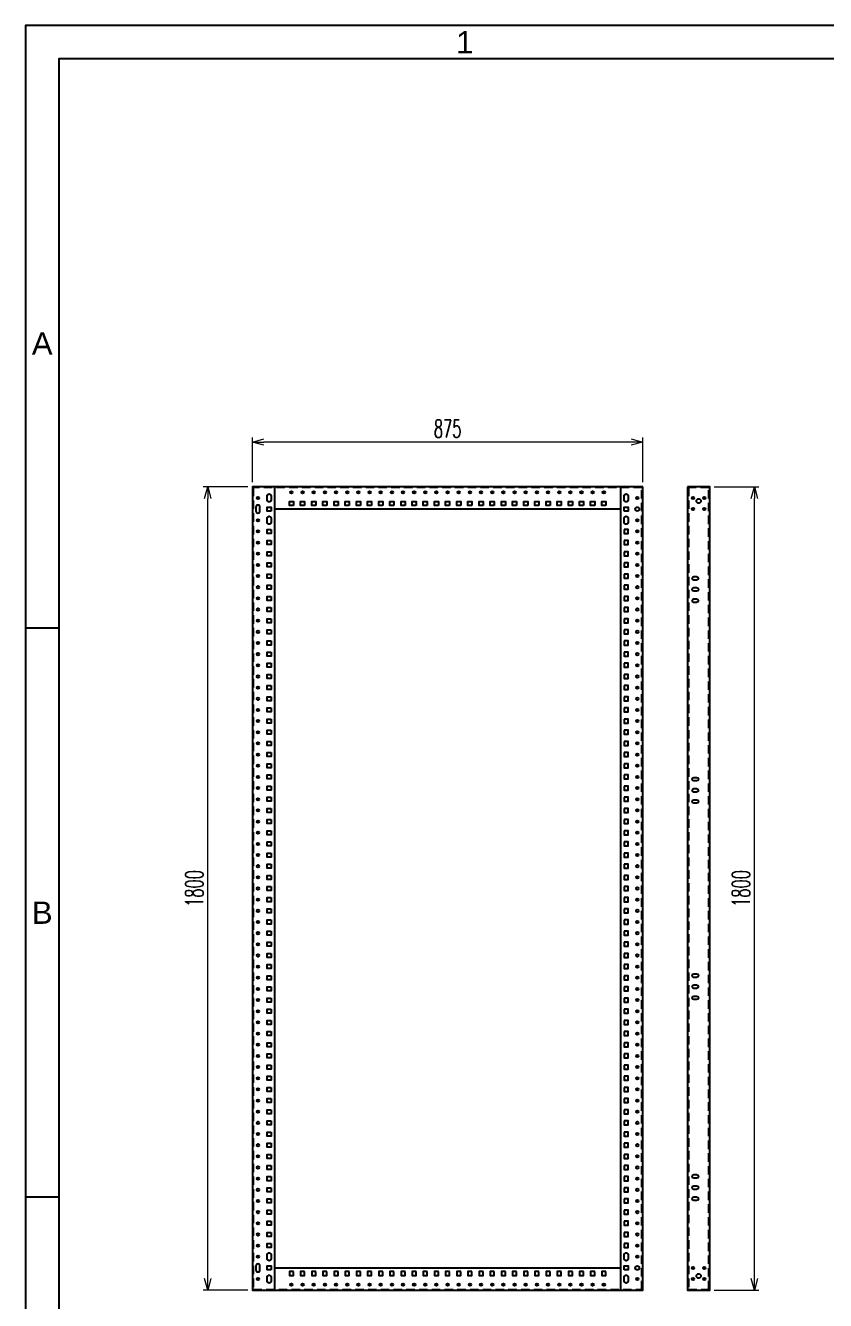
# Model space of a CAD drawing. Header units: millimetres. Extents: x 44190 to 77260, y -67199 to -50358.
# Drawn here: x 62410 to 64202, y -57468 to -54612 of the extents above; entities that cross this region are included whole.
import ezdxf
from ezdxf.enums import TextEntityAlignment as Align

# ---------------------------------------------------------------- set-up
doc = ezdxf.new("R2010")
doc.units = ezdxf.units.MM
doc.header["$LTSCALE"] = 3
doc.linetypes.add('HIDDEN', pattern=[9.525, 6.35, -3.175])
doc.layers.add('@.DM. KÍCH THƯỚC', color=8, linetype='Continuous', transparency=0.2)
for name, color, linetype in [('@.DM. NÉT CHÍNH', 7, 'Continuous'), ('@.DM. NÉT ĐỤC', 2, 'Continuous'), ('@.TEXT', 7, 'Continuous'), ('@.VISIBLE', 7, 'Continuous')]:
    doc.layers.add(name, color=color, linetype=linetype)
doc.styles.add('Ann_w01', font='romans.shx', dxfattribs={"width": 0.6, "bigfont": 'chineset.shx'})
doc.styles.add('Arial', font='arial.ttf')
doc.dimstyles.new('Dim 01_SC20', dxfattribs={"dimscale": 20, "dimtxt": 2, "dimasz": 1.3, "dimexe": 0.5, "dimexo": 0.5, "dimgap": 0.5, "dimtad": 1, "dimdec": 1, "dimzin": 12, "dimdsep": 46, "dimtxsty": 'Ann_w01', "dimblk": 'OPEN30', "dimcen": 1.5, "dimclrd": 6, "dimclre": 6, "dimclrt": 3, "dimadec": 1, "dimazin": 3, "dimtm": 1e-09, "dimtfac": 1, "dimtdec": 1, "dimtix": 1, "dimtmove": 0, "dimatfit": 3, "dimldrblk": 'OPEN30', "dimfxl": 1, "dimtolj": 1, "dimlwd": 20, "dimlwe": 20, "dimarcsym": 0})

# ---------------------------------------------------------------- blocks, each defined once
blk = doc.blocks.new('_Open30')
at = {"color": 0, "linetype": 'ByBlock', "lineweight": -2}
for p, q in [((-1, 0.27), (0, 0)), ((0, 0), (-1, -0.27)), ((0, 0), (-1, 0))]:
    blk.add_line(p, q, dxfattribs=at)
blk = doc.blocks.new('*D174')
at = {"layer": '@.DM. KÍCH THƯỚC', "color": 6, "lineweight": 20, "transparency": 16777216}
for p, q in [((62908.1, -55645.2), (62808.1, -55645.2)), ((62818.1, -57419.2), (62818.1, -55671.2)), ((62908.1, -57445.2), (62808.1, -57445.2))]:
    blk.add_line(p, q, dxfattribs=at)
at = {"layer": 'Defpoints', "color": 0, "transparency": 16777216}
for p in [(62818.1, -55645.2), (62918.1, -55645.2), (62918.1, -57445.2)]:
    blk.add_point(p, dxfattribs=at)
at = {"layer": '@.DM. KÍCH THƯỚC', "color": 6, "lineweight": 20, "transparency": 16777216, "xscale": 26, "yscale": 26, "zscale": 26}
for p, rotation in [((62818.1, -55645.2), 90), ((62818.1, -57445.2), 270)]:
    blk.add_blockref('_Open30', p, dxfattribs=dict(at, rotation=rotation))
at = {"layer": '@.DM. KÍCH THƯỚC', "color": 3, "transparency": 16777216, "insert": (62788.1, -56545.2), "char_height": 40, "attachment_point": 5, "rotation": 90, "style": 'Ann_w01'}
blk.add_mtext('\\A1;1800', dxfattribs=at)
blk = doc.blocks.new('*D175')
at = {"layer": '@.DM. KÍCH THƯỚC', "color": 6, "lineweight": 20, "transparency": 16777216}
for p, q in [((62918.1, -55635.2), (62918.1, -55535.2)), ((63767.1, -55545.2), (62944.1, -55545.2)), ((63793.1, -55635.2), (63793.1, -55535.2))]:
    blk.add_line(p, q, dxfattribs=at)
at = {"layer": 'Defpoints', "color": 0, "transparency": 16777216}
for p in [(62918.1, -55545.2), (62918.1, -55645.2), (63793.1, -55645.2)]:
    blk.add_point(p, dxfattribs=at)
at = {"layer": '@.DM. KÍCH THƯỚC', "color": 6, "lineweight": 20, "transparency": 16777216, "xscale": 26, "yscale": 26, "zscale": 26, "rotation": 180}
blk.add_blockref('_Open30', (62918.1, -55545.2), dxfattribs=at)
at = {"layer": '@.DM. KÍCH THƯỚC', "color": 6, "lineweight": 20, "transparency": 16777216, "xscale": 26, "yscale": 26, "zscale": 26}
blk.add_blockref('_Open30', (63793.1, -55545.2), dxfattribs=at)
at = {"layer": '@.DM. KÍCH THƯỚC', "color": 3, "transparency": 16777216, "insert": (63355.6, -55515.2), "char_height": 40, "attachment_point": 5, "style": 'Ann_w01'}
blk.add_mtext('\\A1;875', dxfattribs=at)
blk = doc.blocks.new('*D176')
at = {"layer": '@.DM. KÍCH THƯỚC', "color": 6, "lineweight": 20, "transparency": 16777216}
for p, q in [((63953.1, -55645.2), (64053.1, -55645.2)), ((64043.1, -57419.2), (64043.1, -55671.2)), ((63953.1, -57445.2), (64053.1, -57445.2))]:
    blk.add_line(p, q, dxfattribs=at)
at = {"layer": 'Defpoints', "color": 0, "transparency": 16777216}
for p in [(63943.1, -55645.2), (64043.1, -55645.2), (63943.1, -57445.2)]:
    blk.add_point(p, dxfattribs=at)
at = {"layer": '@.DM. KÍCH THƯỚC', "color": 6, "lineweight": 20, "transparency": 16777216, "xscale": 26, "yscale": 26, "zscale": 26}
for p, rotation in [((64043.1, -55645.2), 90), ((64043.1, -57445.2), 270)]:
    blk.add_blockref('_Open30', p, dxfattribs=dict(at, rotation=rotation))
at = {"layer": '@.DM. KÍCH THƯỚC', "color": 3, "transparency": 16777216, "insert": (64013.1, -56545.2), "char_height": 40, "attachment_point": 5, "rotation": 90, "style": 'Ann_w01'}
blk.add_mtext('\\A1;1800', dxfattribs=at)
blk = doc.blocks.new('KHUNG BAN VE (Made by Tung)')
at = {"layer": '@.VISIBLE', "color": 8}
for p, q in [((3, 156), (0, 156)), ((3, 105), (0, 105))]:
    blk.add_line(p, q, dxfattribs=at)
for points in [[(0, 0), (297, 0), (297, 210), (0, 210)], [(3, 3), (294, 3), (294, 207), (3, 207)]]:
    blk.add_lwpolyline(points, close=True, dxfattribs=at)
at = {"layer": '@.TEXT', "color": 1, "style": 'Arial'}
for s, p in [('1', (39.375, 208.5)), ('A', (1.5, 181.5)), ('B', (1.5, 130.5))]:
    blk.add_text(s, height=2, dxfattribs=at).set_placement(p, align=Align.MIDDLE_CENTER)
for tag, height, p in [('DESIGNER_NAME', 2, (38, 15.5)), ('PROJECT_CODE', 2, (258.5, 15.5)), ('SCALE', 2, (289, 15.5)), ('APPROVED_NAME', 2, (38, 10.5)), ('CUSTOMER_NAME', 2, (258.5, 10.5)), ('PAGE', 2, (289, 10.5)), ('DRAWING_NAME', 4, (173, 8)), ('TOTAL', 2, (289, 5.5))]:
    blk.add_attdef(tag, text='', height=height, dxfattribs=at).set_placement(p, align=Align.MIDDLE_CENTER)

msp = doc.modelspace()

# ---------------------------------------------------------------- linework, layer by layer
at = {"layer": '@.DM. NÉT CHÍNH'}
for points in [[(63793.14, -55645.24), (62918.14, -55645.24), (62918.14, -57445.24), (63793.14, -57445.24)], [(63893.14, -55645.24), (63893.14, -57445.24), (63943.14, -57445.24), (63943.14, -55645.24)]]:
    msp.add_lwpolyline(points, close=True, dxfattribs=at)
at = {"layer": '@.DM. NÉT CHÍNH', "linetype": 'HIDDEN'}
for points in [[(63791.14, -55647.24), (62920.14, -55647.24), (62920.14, -57443.24), (63791.14, -57443.24)], [(63895.14, -55647.24), (63895.14, -57443.24), (63941.14, -57443.24), (63941.14, -55647.24)]]:
    msp.add_lwpolyline(points, close=True, dxfattribs=at)
at = {"layer": '@.DM. NÉT CHÍNH', "color": 2}
for points in [[(62960.14, -55665.74), (62960.14, -55674.74, -1), (62951.14, -55674.74), (62951.14, -55665.74, -1)], [(63760.14, -55665.74), (63760.14, -55674.74, -1), (63751.14, -55674.74), (63751.14, -55665.74, -1)], [(62935.14, -55699.74), (62935.14, -55690.74, 1), (62926.14, -55690.74), (62926.14, -55699.74, 1)], [(62960.14, -55715.74), (62960.14, -55724.74, -1), (62951.14, -55724.74), (62951.14, -55715.74, -1)], [(63760.14, -55715.74), (63760.14, -55724.74, -1), (63751.14, -55724.74), (63751.14, -55715.74, -1)], [(62951.14, -57374.74), (62951.14, -57365.74, -1), (62960.14, -57365.74), (62960.14, -57374.74, -1)], [(63760.14, -57365.74), (63760.14, -57374.74, -1), (63751.14, -57374.74), (63751.14, -57365.74, -1)], [(62935.14, -57399.74), (62935.14, -57390.74, 1), (62926.14, -57390.74), (62926.14, -57399.74, 1)], [(62951.14, -57424.74), (62951.14, -57415.74, -1), (62960.14, -57415.74), (62960.14, -57424.74, -1)], [(63760.14, -57415.74), (63760.14, -57424.74, -1), (63751.14, -57424.74), (63751.14, -57415.74, -1)]]:
    msp.add_lwpolyline(points, format="xyb", close=True, dxfattribs=at)
at = {"layer": '@.DM. NÉT CHÍNH'}
for points in [[(62968.14, -57445.24), (62968.14, -55645.24)], [(63743.14, -55645.24), (63743.14, -57445.24)], [(63743.14, -55695.24), (62968.14, -55695.24)], [(62968.14, -57395.24), (63743.14, -57395.24)]]:
    msp.add_lwpolyline(points, dxfattribs=at)
at = {"layer": '@.DM. NÉT CHÍNH', "color": 2}
for points in [[(62960.14, -55699.74), (62951.14, -55699.74), (62951.14, -55690.74), (62960.14, -55690.74)], [(63010.14, -55687.24), (63001.14, -55687.24), (63001.14, -55678.24), (63010.14, -55678.24)], [(63035.14, -55687.24), (63026.14, -55687.24), (63026.14, -55678.24), (63035.14, -55678.24)], [(63060.14, -55687.24), (63051.14, -55687.24), (63051.14, -55678.24), (63060.14, -55678.24)], [(63085.14, -55687.24), (63076.14, -55687.24), (63076.14, -55678.24), (63085.14, -55678.24)], [(63110.14, -55687.24), (63101.14, -55687.24), (63101.14, -55678.24), (63110.14, -55678.24)], [(63135.14, -55687.24), (63126.14, -55687.24), (63126.14, -55678.24), (63135.14, -55678.24)], [(63160.14, -55687.24), (63151.14, -55687.24), (63151.14, -55678.24), (63160.14, -55678.24)], [(63185.14, -55687.24), (63176.14, -55687.24), (63176.14, -55678.24), (63185.14, -55678.24)], [(63210.14, -55687.24), (63201.14, -55687.24), (63201.14, -55678.24), (63210.14, -55678.24)], [(63235.14, -55687.24), (63226.14, -55687.24), (63226.14, -55678.24), (63235.14, -55678.24)], [(63260.14, -55687.24), (63251.14, -55687.24), (63251.14, -55678.24), (63260.14, -55678.24)], [(63285.14, -55687.24), (63276.14, -55687.24), (63276.14, -55678.24), (63285.14, -55678.24)], [(63310.14, -55687.24), (63301.14, -55687.24), (63301.14, -55678.24), (63310.14, -55678.24)], [(63335.14, -55687.24), (63326.14, -55687.24), (63326.14, -55678.24), (63335.14, -55678.24)], [(63360.14, -55687.24), (63351.14, -55687.24), (63351.14, -55678.24), (63360.14, -55678.24)], [(63385.14, -55687.24), (63376.14, -55687.24), (63376.14, -55678.24), (63385.14, -55678.24)], [(63410.14, -55687.24), (63401.14, -55687.24), (63401.14, -55678.24), (63410.14, -55678.24)], [(63435.14, -55687.24), (63426.14, -55687.24), (63426.14, -55678.24), (63435.14, -55678.24)], [(63460.14, -55687.24), (63451.14, -55687.24), (63451.14, -55678.24), (63460.14, -55678.24)], [(63485.14, -55687.24), (63476.14, -55687.24), (63476.14, -55678.24), (63485.14, -55678.24)], [(63510.14, -55687.24), (63501.14, -55687.24), (63501.14, -55678.24), (63510.14, -55678.24)], [(63535.14, -55687.24), (63526.14, -55687.24), (63526.14, -55678.24), (63535.14, -55678.24)], [(63560.14, -55687.24), (63551.14, -55687.24), (63551.14, -55678.24), (63560.14, -55678.24)], [(63585.14, -55687.24), (63576.14, -55687.24), (63576.14, -55678.24), (63585.14, -55678.24)], [(63610.14, -55687.24), (63601.14, -55687.24), (63601.14, -55678.24), (63610.14, -55678.24)], [(63635.14, -55687.24), (63626.14, -55687.24), (63626.14, -55678.24), (63635.14, -55678.24)], [(63660.14, -55687.24), (63651.14, -55687.24), (63651.14, -55678.24), (63660.14, -55678.24)], [(63685.14, -55687.24), (63676.14, -55687.24), (63676.14, -55678.24), (63685.14, -55678.24)], [(63710.14, -55687.24), (63701.14, -55687.24), (63701.14, -55678.24), (63710.14, -55678.24)], [(63751.14, -55699.74), (63751.14, -55690.74), (63760.14, -55690.74), (63760.14, -55699.74)], [(62960.14, -55740.74), (62960.14, -55749.74), (62951.14, -55749.74), (62951.14, -55740.74)], [(63751.14, -55740.74), (63751.14, -55749.74), (63760.14, -55749.74), (63760.14, -55740.74)], [(62960.14, -55765.74), (62960.14, -55774.74), (62951.14, -55774.74), (62951.14, -55765.74)], [(63751.14, -55765.74), (63751.14, -55774.74), (63760.14, -55774.74), (63760.14, -55765.74)], [(62960.14, -55790.74), (62960.14, -55799.74), (62951.14, -55799.74), (62951.14, -55790.74)], [(63751.14, -55790.74), (63751.14, -55799.74), (63760.14, -55799.74), (63760.14, -55790.74)], [(62960.14, -55815.74), (62960.14, -55824.74), (62951.14, -55824.74), (62951.14, -55815.74)], [(63751.14, -55815.74), (63751.14, -55824.74), (63760.14, -55824.74), (63760.14, -55815.74)], [(62960.14, -55840.74), (62960.14, -55849.74), (62951.14, -55849.74), (62951.14, -55840.74)], [(62960.14, -55865.74), (62960.14, -55874.74), (62951.14, -55874.74), (62951.14, -55865.74)], [(63751.14, -55840.74), (63751.14, -55849.74), (63760.14, -55849.74), (63760.14, -55840.74)], [(63751.14, -55865.74), (63751.14, -55874.74), (63760.14, -55874.74), (63760.14, -55865.74)], [(62960.14, -55890.74), (62960.14, -55899.74), (62951.14, -55899.74), (62951.14, -55890.74)], [(63751.14, -55890.74), (63751.14, -55899.74), (63760.14, -55899.74), (63760.14, -55890.74)], [(62960.14, -55915.74), (62960.14, -55924.74), (62951.14, -55924.74), (62951.14, -55915.74)], [(63751.14, -55915.74), (63751.14, -55924.74), (63760.14, -55924.74), (63760.14, -55915.74)], [(62960.14, -55940.74), (62960.14, -55949.74), (62951.14, -55949.74), (62951.14, -55940.74)], [(63751.14, -55940.74), (63751.14, -55949.74), (63760.14, -55949.74), (63760.14, -55940.74)], [(62960.14, -55965.74), (62960.14, -55974.74), (62951.14, -55974.74), (62951.14, -55965.74)], [(63751.14, -55965.74), (63751.14, -55974.74), (63760.14, -55974.74), (63760.14, -55965.74)], [(62960.14, -55990.74), (62960.14, -55999.74), (62951.14, -55999.74), (62951.14, -55990.74)], [(63751.14, -55990.74), (63751.14, -55999.74), (63760.14, -55999.74), (63760.14, -55990.74)], [(62960.14, -56015.74), (62960.14, -56024.74), (62951.14, -56024.74), (62951.14, -56015.74)], [(63751.14, -56015.74), (63751.14, -56024.74), (63760.14, -56024.74), (63760.14, -56015.74)], [(62960.14, -56040.74), (62960.14, -56049.74), (62951.14, -56049.74), (62951.14, -56040.74)], [(62960.14, -56065.74), (62960.14, -56074.74), (62951.14, -56074.74), (62951.14, -56065.74)], [(63751.14, -56040.74), (63751.14, -56049.74), (63760.14, -56049.74), (63760.14, -56040.74)], [(63751.14, -56065.74), (63751.14, -56074.74), (63760.14, -56074.74), (63760.14, -56065.74)], [(62960.14, -56090.74), (62960.14, -56099.74), (62951.14, -56099.74), (62951.14, -56090.74)], [(63751.14, -56090.74), (63751.14, -56099.74), (63760.14, -56099.74), (63760.14, -56090.74)], [(62960.14, -56115.74), (62960.14, -56124.74), (62951.14, -56124.74), (62951.14, -56115.74)], [(63751.14, -56115.74), (63751.14, -56124.74), (63760.14, -56124.74), (63760.14, -56115.74)], [(62960.14, -56140.74), (62960.14, -56149.74), (62951.14, -56149.74), (62951.14, -56140.74)], [(63751.14, -56140.74), (63751.14, -56149.74), (63760.14, -56149.74), (63760.14, -56140.74)], [(62960.14, -56165.74), (62960.14, -56174.74), (62951.14, -56174.74), (62951.14, -56165.74)], [(63751.14, -56165.74), (63751.14, -56174.74), (63760.14, -56174.74), (63760.14, -56165.74)], [(62960.14, -56190.74), (62960.14, -56199.74), (62951.14, -56199.74), (62951.14, -56190.74)], [(63751.14, -56190.74), (63751.14, -56199.74), (63760.14, -56199.74), (63760.14, -56190.74)], [(62960.14, -56215.74), (62960.14, -56224.74), (62951.14, -56224.74), (62951.14, -56215.74)], [(63751.14, -56215.74), (63751.14, -56224.74), (63760.14, -56224.74), (63760.14, -56215.74)], [(62960.14, -56240.74), (62960.14, -56249.74), (62951.14, -56249.74), (62951.14, -56240.74)], [(62960.14, -56265.74), (62960.14, -56274.74), (62951.14, -56274.74), (62951.14, -56265.74)], [(63751.14, -56240.74), (63751.14, -56249.74), (63760.14, -56249.74), (63760.14, -56240.74)], [(63751.14, -56265.74), (63751.14, -56274.74), (63760.14, -56274.74), (63760.14, -56265.74)], [(62960.14, -56290.74), (62960.14, -56299.74), (62951.14, -56299.74), (62951.14, -56290.74)], [(63751.14, -56290.74), (63751.14, -56299.74), (63760.14, -56299.74), (63760.14, -56290.74)], [(62960.14, -56315.74), (62960.14, -56324.74), (62951.14, -56324.74), (62951.14, -56315.74)], [(63751.14, -56315.74), (63751.14, -56324.74), (63760.14, -56324.74), (63760.14, -56315.74)], [(62960.14, -56340.74), (62960.14, -56349.74), (62951.14, -56349.74), (62951.14, -56340.74)], [(63751.14, -56340.74), (63751.14, -56349.74), (63760.14, -56349.74), (63760.14, -56340.74)], [(62960.14, -56365.74), (62960.14, -56374.74), (62951.14, -56374.74), (62951.14, -56365.74)], [(63751.14, -56365.74), (63751.14, -56374.74), (63760.14, -56374.74), (63760.14, -56365.74)], [(62960.14, -56390.74), (62960.14, -56399.74), (62951.14, -56399.74), (62951.14, -56390.74)], [(63751.14, -56390.74), (63751.14, -56399.74), (63760.14, -56399.74), (63760.14, -56390.74)], [(62960.14, -56415.74), (62960.14, -56424.74), (62951.14, -56424.74), (62951.14, -56415.74)], [(63751.14, -56415.74), (63751.14, -56424.74), (63760.14, -56424.74), (63760.14, -56415.74)], [(62960.14, -56440.74), (62960.14, -56449.74), (62951.14, -56449.74), (62951.14, -56440.74)], [(62960.14, -56465.74), (62960.14, -56474.74), (62951.14, -56474.74), (62951.14, -56465.74)], [(63751.14, -56440.74), (63751.14, -56449.74), (63760.14, -56449.74), (63760.14, -56440.74)], [(63751.14, -56465.74), (63751.14, -56474.74), (63760.14, -56474.74), (63760.14, -56465.74)], [(62960.14, -56490.74), (62960.14, -56499.74), (62951.14, -56499.74), (62951.14, -56490.74)], [(63751.14, -56490.74), (63751.14, -56499.74), (63760.14, -56499.74), (63760.14, -56490.74)], [(62960.14, -56515.74), (62960.14, -56524.74), (62951.14, -56524.74), (62951.14, -56515.74)], [(63751.14, -56515.74), (63751.14, -56524.74), (63760.14, -56524.74), (63760.14, -56515.74)], [(62960.14, -56540.74), (62960.14, -56549.74), (62951.14, -56549.74), (62951.14, -56540.74)], [(63751.14, -56540.74), (63751.14, -56549.74), (63760.14, -56549.74), (63760.14, -56540.74)], [(62960.14, -56565.74), (62960.14, -56574.74), (62951.14, -56574.74), (62951.14, -56565.74)], [(63751.14, -56565.74), (63751.14, -56574.74), (63760.14, -56574.74), (63760.14, -56565.74)], [(62960.14, -56590.74), (62960.14, -56599.74), (62951.14, -56599.74), (62951.14, -56590.74)], [(63751.14, -56590.74), (63751.14, -56599.74), (63760.14, -56599.74), (63760.14, -56590.74)], [(62960.14, -56615.74), (62960.14, -56624.74), (62951.14, -56624.74), (62951.14, -56615.74)], [(63751.14, -56615.74), (63751.14, -56624.74), (63760.14, -56624.74), (63760.14, -56615.74)], [(62960.14, -56640.74), (62960.14, -56649.74), (62951.14, -56649.74), (62951.14, -56640.74)], [(62960.14, -56665.74), (62960.14, -56674.74), (62951.14, -56674.74), (62951.14, -56665.74)], [(63751.14, -56640.74), (63751.14, -56649.74), (63760.14, -56649.74), (63760.14, -56640.74)], [(63751.14, -56665.74), (63751.14, -56674.74), (63760.14, -56674.74), (63760.14, -56665.74)], [(62960.14, -56690.74), (62960.14, -56699.74), (62951.14, -56699.74), (62951.14, -56690.74)], [(63751.14, -56690.74), (63751.14, -56699.74), (63760.14, -56699.74), (63760.14, -56690.74)], [(62960.14, -56715.74), (62960.14, -56724.74), (62951.14, -56724.74), (62951.14, -56715.74)], [(63751.14, -56715.74), (63751.14, -56724.74), (63760.14, -56724.74), (63760.14, -56715.74)], [(62960.14, -56740.74), (62960.14, -56749.74), (62951.14, -56749.74), (62951.14, -56740.74)], [(63751.14, -56740.74), (63751.14, -56749.74), (63760.14, -56749.74), (63760.14, -56740.74)], [(62960.14, -56765.74), (62960.14, -56774.74), (62951.14, -56774.74), (62951.14, -56765.74)], [(63751.14, -56765.74), (63751.14, -56774.74), (63760.14, -56774.74), (63760.14, -56765.74)], [(62960.14, -56790.74), (62960.14, -56799.74), (62951.14, -56799.74), (62951.14, -56790.74)], [(63751.14, -56790.74), (63751.14, -56799.74), (63760.14, -56799.74), (63760.14, -56790.74)], [(62960.14, -56815.74), (62960.14, -56824.74), (62951.14, -56824.74), (62951.14, -56815.74)], [(63751.14, -56815.74), (63751.14, -56824.74), (63760.14, -56824.74), (63760.14, -56815.74)], [(62960.14, -56840.74), (62960.14, -56849.74), (62951.14, -56849.74), (62951.14, -56840.74)], [(62960.14, -56865.74), (62960.14, -56874.74), (62951.14, -56874.74), (62951.14, -56865.74)], [(63751.14, -56840.74), (63751.14, -56849.74), (63760.14, -56849.74), (63760.14, -56840.74)], [(63751.14, -56865.74), (63751.14, -56874.74), (63760.14, -56874.74), (63760.14, -56865.74)], [(62960.14, -56890.74), (62960.14, -56899.74), (62951.14, -56899.74), (62951.14, -56890.74)], [(63751.14, -56890.74), (63751.14, -56899.74), (63760.14, -56899.74), (63760.14, -56890.74)], [(62960.14, -56915.74), (62960.14, -56924.74), (62951.14, -56924.74), (62951.14, -56915.74)], [(63751.14, -56915.74), (63751.14, -56924.74), (63760.14, -56924.74), (63760.14, -56915.74)], [(62960.14, -56940.74), (62960.14, -56949.74), (62951.14, -56949.74), (62951.14, -56940.74)], [(63751.14, -56940.74), (63751.14, -56949.74), (63760.14, -56949.74), (63760.14, -56940.74)], [(62960.14, -56965.74), (62960.14, -56974.74), (62951.14, -56974.74), (62951.14, -56965.74)], [(63751.14, -56965.74), (63751.14, -56974.74), (63760.14, -56974.74), (63760.14, -56965.74)], [(62960.14, -56990.74), (62960.14, -56999.74), (62951.14, -56999.74), (62951.14, -56990.74)], [(63751.14, -56990.74), (63751.14, -56999.74), (63760.14, -56999.74), (63760.14, -56990.74)], [(62960.14, -57015.74), (62960.14, -57024.74), (62951.14, -57024.74), (62951.14, -57015.74)], [(63751.14, -57015.74), (63751.14, -57024.74), (63760.14, -57024.74), (63760.14, -57015.74)], [(62960.14, -57040.74), (62960.14, -57049.74), (62951.14, -57049.74), (62951.14, -57040.74)], [(62960.14, -57065.74), (62960.14, -57074.74), (62951.14, -57074.74), (62951.14, -57065.74)], [(63751.14, -57040.74), (63751.14, -57049.74), (63760.14, -57049.74), (63760.14, -57040.74)], [(63751.14, -57065.74), (63751.14, -57074.74), (63760.14, -57074.74), (63760.14, -57065.74)], [(62960.14, -57090.74), (62960.14, -57099.74), (62951.14, -57099.74), (62951.14, -57090.74)], [(63751.14, -57090.74), (63751.14, -57099.74), (63760.14, -57099.74), (63760.14, -57090.74)], [(62960.14, -57115.74), (62960.14, -57124.74), (62951.14, -57124.74), (62951.14, -57115.74)], [(63751.14, -57115.74), (63751.14, -57124.74), (63760.14, -57124.74), (63760.14, -57115.74)], [(62960.14, -57140.74), (62960.14, -57149.74), (62951.14, -57149.74), (62951.14, -57140.74)], [(63751.14, -57140.74), (63751.14, -57149.74), (63760.14, -57149.74), (63760.14, -57140.74)], [(62960.14, -57165.74), (62960.14, -57174.74), (62951.14, -57174.74), (62951.14, -57165.74)], [(63751.14, -57165.74), (63751.14, -57174.74), (63760.14, -57174.74), (63760.14, -57165.74)], [(62960.14, -57190.74), (62960.14, -57199.74), (62951.14, -57199.74), (62951.14, -57190.74)], [(63751.14, -57190.74), (63751.14, -57199.74), (63760.14, -57199.74), (63760.14, -57190.74)], [(62960.14, -57215.74), (62960.14, -57224.74), (62951.14, -57224.74), (62951.14, -57215.74)], [(63751.14, -57215.74), (63751.14, -57224.74), (63760.14, -57224.74), (63760.14, -57215.74)], [(62960.14, -57240.74), (62960.14, -57249.74), (62951.14, -57249.74), (62951.14, -57240.74)], [(62960.14, -57265.74), (62960.14, -57274.74), (62951.14, -57274.74), (62951.14, -57265.74)], [(63751.14, -57240.74), (63751.14, -57249.74), (63760.14, -57249.74), (63760.14, -57240.74)], [(63751.14, -57265.74), (63751.14, -57274.74), (63760.14, -57274.74), (63760.14, -57265.74)], [(62960.14, -57290.74), (62960.14, -57299.74), (62951.14, -57299.74), (62951.14, -57290.74)], [(63751.14, -57290.74), (63751.14, -57299.74), (63760.14, -57299.74), (63760.14, -57290.74)], [(62960.14, -57315.74), (62960.14, -57324.74), (62951.14, -57324.74), (62951.14, -57315.74)], [(63751.14, -57315.74), (63751.14, -57324.74), (63760.14, -57324.74), (63760.14, -57315.74)], [(62960.14, -57340.74), (62960.14, -57349.74), (62951.14, -57349.74), (62951.14, -57340.74)], [(63751.14, -57340.74), (63751.14, -57349.74), (63760.14, -57349.74), (63760.14, -57340.74)], [(62960.14, -57399.74), (62951.14, -57399.74), (62951.14, -57390.74), (62960.14, -57390.74)], [(63010.14, -57403.24), (63001.14, -57403.24), (63001.14, -57412.24), (63010.14, -57412.24)], [(63035.14, -57403.24), (63026.14, -57403.24), (63026.14, -57412.24), (63035.14, -57412.24)], [(63060.14, -57403.24), (63051.14, -57403.24), (63051.14, -57412.24), (63060.14, -57412.24)], [(63085.14, -57403.24), (63076.14, -57403.24), (63076.14, -57412.24), (63085.14, -57412.24)], [(63110.14, -57403.24), (63101.14, -57403.24), (63101.14, -57412.24), (63110.14, -57412.24)], [(63135.14, -57403.24), (63126.14, -57403.24), (63126.14, -57412.24), (63135.14, -57412.24)], [(63160.14, -57403.24), (63151.14, -57403.24), (63151.14, -57412.24), (63160.14, -57412.24)], [(63185.14, -57403.24), (63176.14, -57403.24), (63176.14, -57412.24), (63185.14, -57412.24)], [(63210.14, -57403.24), (63201.14, -57403.24), (63201.14, -57412.24), (63210.14, -57412.24)], [(63235.14, -57403.24), (63226.14, -57403.24), (63226.14, -57412.24), (63235.14, -57412.24)], [(63260.14, -57403.24), (63251.14, -57403.24), (63251.14, -57412.24), (63260.14, -57412.24)], [(63285.14, -57403.24), (63276.14, -57403.24), (63276.14, -57412.24), (63285.14, -57412.24)], [(63310.14, -57403.24), (63301.14, -57403.24), (63301.14, -57412.24), (63310.14, -57412.24)], [(63335.14, -57403.24), (63326.14, -57403.24), (63326.14, -57412.24), (63335.14, -57412.24)], [(63360.14, -57403.24), (63351.14, -57403.24), (63351.14, -57412.24), (63360.14, -57412.24)], [(63385.14, -57403.24), (63376.14, -57403.24), (63376.14, -57412.24), (63385.14, -57412.24)], [(63410.14, -57403.24), (63401.14, -57403.24), (63401.14, -57412.24), (63410.14, -57412.24)], [(63435.14, -57403.24), (63426.14, -57403.24), (63426.14, -57412.24), (63435.14, -57412.24)], [(63460.14, -57403.24), (63451.14, -57403.24), (63451.14, -57412.24), (63460.14, -57412.24)], [(63485.14, -57403.24), (63476.14, -57403.24), (63476.14, -57412.24), (63485.14, -57412.24)], [(63510.14, -57403.24), (63501.14, -57403.24), (63501.14, -57412.24), (63510.14, -57412.24)], [(63535.14, -57403.24), (63526.14, -57403.24), (63526.14, -57412.24), (63535.14, -57412.24)], [(63560.14, -57403.24), (63551.14, -57403.24), (63551.14, -57412.24), (63560.14, -57412.24)], [(63585.14, -57403.24), (63576.14, -57403.24), (63576.14, -57412.24), (63585.14, -57412.24)], [(63610.14, -57403.24), (63601.14, -57403.24), (63601.14, -57412.24), (63610.14, -57412.24)], [(63635.14, -57403.24), (63626.14, -57403.24), (63626.14, -57412.24), (63635.14, -57412.24)], [(63660.14, -57403.24), (63651.14, -57403.24), (63651.14, -57412.24), (63660.14, -57412.24)], [(63685.14, -57403.24), (63676.14, -57403.24), (63676.14, -57412.24), (63685.14, -57412.24)], [(63710.14, -57403.24), (63701.14, -57403.24), (63701.14, -57412.24), (63710.14, -57412.24)], [(63751.14, -57399.74), (63751.14, -57390.74), (63760.14, -57390.74), (63760.14, -57399.74)]]:
    msp.add_lwpolyline(points, close=True, dxfattribs=at)
for centre, radius in [((62930.64, -55670.24), 2.7), ((63005.64, -55657.74), 2.7), ((63030.64, -55657.74), 2.7), ((63055.64, -55657.74), 2.7), ((63080.64, -55657.74), 2.7), ((63105.64, -55657.74), 2.7), ((63130.64, -55657.74), 2.7), ((63155.64, -55657.74), 2.7), ((63180.64, -55657.74), 2.7), ((63205.64, -55657.74), 2.7), ((63230.64, -55657.74), 2.7), ((63255.64, -55657.74), 2.7), ((63280.64, -55657.74), 2.7), ((63305.64, -55657.74), 2.7), ((63330.64, -55657.74), 2.7), ((63355.64, -55657.74), 2.7), ((63380.64, -55657.74), 2.7), ((63405.64, -55657.74), 2.7), ((63430.64, -55657.74), 2.7), ((63455.64, -55657.74), 2.7), ((63480.64, -55657.74), 2.7), ((63505.64, -55657.74), 2.7), ((63530.64, -55657.74), 2.7), ((63555.64, -55657.74), 2.7), ((63580.64, -55657.74), 2.7), ((63605.64, -55657.74), 2.7), ((63630.64, -55657.74), 2.7), ((63655.64, -55657.74), 2.7), ((63680.64, -55657.74), 2.7), ((63705.64, -55657.74), 2.7), ((63780.64, -55670.24), 2.7), ((63780.64, -55695.24), 4.5), ((62930.64, -55720.24), 2.7), ((63780.64, -55720.24), 2.7), ((62930.64, -55745.24), 2.7), ((63780.64, -55745.24), 2.7), ((62930.64, -55770.24), 2.7), ((63780.64, -55770.24), 2.7), ((62930.64, -55795.24), 2.7), ((63780.64, -55795.24), 2.7), ((62930.64, -55820.24), 2.7), ((63780.64, -55820.24), 2.7), ((62930.64, -55845.24), 2.7), ((62930.64, -55870.24), 2.7), ((63780.64, -55845.24), 2.7), ((63780.64, -55870.24), 2.7), ((62930.64, -55895.24), 2.7), ((63780.64, -55895.24), 2.7), ((62930.64, -55920.24), 2.7), ((63780.64, -55920.24), 2.7), ((62930.64, -55945.24), 2.7), ((63780.64, -55945.24), 2.7), ((62930.64, -55970.24), 2.7), ((63780.64, -55970.24), 2.7), ((62930.64, -55995.24), 2.7), ((63780.64, -55995.24), 2.7), ((62930.64, -56020.24), 2.7), ((63780.64, -56020.24), 2.7), ((62930.64, -56045.24), 2.7), ((62930.64, -56070.24), 2.7), ((63780.64, -56045.24), 2.7), ((63780.64, -56070.24), 2.7), ((62930.64, -56095.24), 2.7), ((63780.64, -56095.24), 2.7), ((62930.64, -56120.24), 2.7), ((63780.64, -56120.24), 2.7), ((62930.64, -56145.24), 2.7), ((63780.64, -56145.24), 2.7), ((62930.64, -56170.24), 2.7), ((63780.64, -56170.24), 2.7), ((62930.64, -56195.24), 2.7), ((63780.64, -56195.24), 2.7), ((62930.64, -56220.24), 2.7), ((63780.64, -56220.24), 2.7), ((62930.64, -56245.24), 2.7), ((62930.64, -56270.24), 2.7), ((63780.64, -56245.24), 2.7), ((63780.64, -56270.24), 2.7), ((62930.64, -56295.24), 2.7), ((63780.64, -56295.24), 2.7), ((62930.64, -56320.24), 2.7), ((63780.64, -56320.24), 2.7), ((62930.64, -56345.24), 2.7), ((63780.64, -56345.24), 2.7), ((62930.64, -56370.24), 2.7), ((63780.64, -56370.24), 2.7), ((62930.64, -56395.24), 2.7), ((63780.64, -56395.24), 2.7), ((62930.64, -56420.24), 2.7), ((63780.64, -56420.24), 2.7), ((62930.64, -56445.24), 2.7), ((62930.64, -56470.24), 2.7), ((63780.64, -56445.24), 2.7), ((63780.64, -56470.24), 2.7), ((62930.64, -56495.24), 2.7), ((63780.64, -56495.24), 2.7), ((62930.64, -56520.24), 2.7), ((63780.64, -56520.24), 2.7), ((62930.64, -56545.24), 2.7), ((63780.64, -56545.24), 2.7), ((62930.64, -56570.24), 2.7), ((63780.64, -56570.24), 2.7), ((62930.64, -56595.24), 2.7), ((63780.64, -56595.24), 2.7), ((62930.64, -56620.24), 2.7), ((63780.64, -56620.24), 2.7), ((62930.64, -56645.24), 2.7), ((62930.64, -56670.24), 2.7), ((63780.64, -56645.24), 2.7), ((63780.64, -56670.24), 2.7), ((62930.64, -56695.24), 2.7), ((63780.64, -56695.24), 2.7), ((62930.64, -56720.24), 2.7), ((63780.64, -56720.24), 2.7), ((62930.64, -56745.24), 2.7), ((63780.64, -56745.24), 2.7), ((62930.64, -56770.24), 2.7), ((63780.64, -56770.24), 2.7), ((62930.64, -56795.24), 2.7), ((63780.64, -56795.24), 2.7), ((62930.64, -56820.24), 2.7), ((63780.64, -56820.24), 2.7), ((62930.64, -56845.24), 2.7), ((62930.64, -56870.24), 2.7), ((63780.64, -56845.24), 2.7), ((63780.64, -56870.24), 2.7), ((62930.64, -56895.24), 2.7), ((63780.64, -56895.24), 2.7), ((62930.64, -56920.24), 2.7), ((63780.64, -56920.24), 2.7), ((62930.64, -56945.24), 2.7), ((63780.64, -56945.24), 2.7), ((62930.64, -56970.24), 2.7), ((63780.64, -56970.24), 2.7), ((62930.64, -56995.24), 2.7), ((63780.64, -56995.24), 2.7), ((62930.64, -57020.24), 2.7), ((63780.64, -57020.24), 2.7), ((62930.64, -57045.24), 2.7), ((62930.64, -57070.24), 2.7), ((63780.64, -57045.24), 2.7), ((63780.64, -57070.24), 2.7), ((62930.64, -57095.24), 2.7), ((63780.64, -57095.24), 2.7), ((62930.64, -57120.24), 2.7), ((63780.64, -57120.24), 2.7), ((62930.64, -57145.24), 2.7), ((63780.64, -57145.24), 2.7), ((62930.64, -57170.24), 2.7), ((63780.64, -57170.24), 2.7), ((62930.64, -57195.24), 2.7), ((63780.64, -57195.24), 2.7), ((62930.64, -57220.24), 2.7), ((63780.64, -57220.24), 2.7), ((62930.64, -57245.24), 2.7), ((62930.64, -57270.24), 2.7), ((63780.64, -57245.24), 2.7), ((63780.64, -57270.24), 2.7), ((62930.64, -57295.24), 2.7), ((63780.64, -57295.24), 2.7), ((62930.64, -57320.24), 2.7), ((63780.64, -57320.24), 2.7), ((62930.64, -57345.24), 2.7), ((63780.64, -57345.24), 2.7), ((62930.64, -57370.24), 2.7), ((63780.64, -57370.24), 2.7), ((63780.64, -57395.24), 4.5), ((62930.64, -57420.24), 2.7), ((63005.64, -57432.74), 2.7), ((63030.64, -57432.74), 2.7), ((63055.64, -57432.74), 2.7), ((63080.64, -57432.74), 2.7), ((63105.64, -57432.74), 2.7), ((63130.64, -57432.74), 2.7), ((63155.64, -57432.74), 2.7), ((63180.64, -57432.74), 2.7), ((63205.64, -57432.74), 2.7), ((63230.64, -57432.74), 2.7), ((63255.64, -57432.74), 2.7), ((63280.64, -57432.74), 2.7), ((63305.64, -57432.74), 2.7), ((63330.64, -57432.74), 2.7), ((63355.64, -57432.74), 2.7), ((63380.64, -57432.74), 2.7), ((63405.64, -57432.74), 2.7), ((63430.64, -57432.74), 2.7), ((63455.64, -57432.74), 2.7), ((63480.64, -57432.74), 2.7), ((63505.64, -57432.74), 2.7), ((63530.64, -57432.74), 2.7), ((63555.64, -57432.74), 2.7), ((63580.64, -57432.74), 2.7), ((63605.64, -57432.74), 2.7), ((63630.64, -57432.74), 2.7), ((63655.64, -57432.74), 2.7), ((63680.64, -57432.74), 2.7), ((63705.64, -57432.74), 2.7), ((63780.64, -57420.24), 2.7)]:
    msp.add_circle(centre, radius, dxfattribs=at)
at = {"layer": '@.DM. NÉT CHÍNH'}
for centre, radius in [((63905.64, -55670.24), 2.7), ((63930.64, -55670.24), 2.7), ((63905.64, -55695.24), 2.7), ((63918.14, -55677.24), 5), ((63930.64, -55695.24), 2.7), ((63905.64, -57395.24), 2.7), ((63918.14, -57413.24), 5), ((63930.64, -57395.24), 2.7), ((63905.64, -57420.24), 2.7), ((63930.64, -57420.24), 2.7)]:
    msp.add_circle(centre, radius, dxfattribs=at)
at = {"layer": '@.DM. NÉT ĐỤC'}
for points in [[(63907.64, -55846.24), (63913.64, -55846.24, -1), (63913.64, -55854.24), (63907.64, -55854.24, -1)], [(63907.64, -55871.24), (63913.64, -55871.24, -1), (63913.64, -55879.24), (63907.64, -55879.24, -1)], [(63913.64, -55904.24), (63907.64, -55904.24, -1), (63907.64, -55896.24), (63913.64, -55896.24, -1)], [(63907.64, -56296.24), (63913.64, -56296.24, -1), (63913.64, -56304.24), (63907.64, -56304.24, -1)], [(63907.64, -56321.24), (63913.64, -56321.24, -1), (63913.64, -56329.24), (63907.64, -56329.24, -1)], [(63913.64, -56354.24), (63907.64, -56354.24, -1), (63907.64, -56346.24), (63913.64, -56346.24, -1)], [(63907.64, -56736.24), (63913.64, -56736.24, -1), (63913.64, -56744.24), (63907.64, -56744.24, -1)], [(63907.64, -56761.24), (63913.64, -56761.24, -1), (63913.64, -56769.24), (63907.64, -56769.24, -1)], [(63907.64, -56786.24), (63913.64, -56786.24, -1), (63913.64, -56794.24), (63907.64, -56794.24, -1)], [(63907.64, -57186.24), (63913.64, -57186.24, -1), (63913.64, -57194.24), (63907.64, -57194.24, -1)], [(63907.64, -57211.24), (63913.64, -57211.24, -1), (63913.64, -57219.24), (63907.64, -57219.24, -1)], [(63907.64, -57236.24), (63913.64, -57236.24, -1), (63913.64, -57244.24), (63907.64, -57244.24, -1)]]:
    msp.add_lwpolyline(points, format="xyb", close=True, dxfattribs=at)

# ---------------------------------------------------------------- block references
at = {"layer": '@.VISIBLE', "xscale": 25, "yscale": 25, "zscale": 25}
msp.add_blockref('KHUNG BAN VE (Made by Tung)', (62409.64, -59861.9), dxfattribs=at)

# ---------------------------------------------------------------- dimensions: what is measured, and where the dimension line sits
at = {"layer": '@.DM. KÍCH THƯỚC'}
dim = msp.add_linear_dim(base=(62918.14, -55545.24), p1=(63793.14, -55645.24), p2=(62918.14, -55645.24), dimstyle='Dim 01_SC20', dxfattribs=at)
dim.commit()
dim.dimension.update_dxf_attribs({"geometry": '*D175', "text_midpoint": (63355.64, -55515.24)})
for base, p1, p2, picture, middle in [((62818.14, -55645.24), (62918.14, -57445.24), (62918.14, -55645.24), '*D174', (62788.14, -56545.24)), ((64043.14, -55645.24), (63943.14, -57445.24), (63943.14, -55645.24), '*D176', (64013.14, -56545.24))]:
    dim = msp.add_linear_dim(base=base, p1=p1, p2=p2, angle=90, dimstyle='Dim 01_SC20', dxfattribs=at)
    dim.commit()
    dim.dimension.update_dxf_attribs({"geometry": picture, "text_midpoint": middle})

doc.saveas('drawing.dxf')
